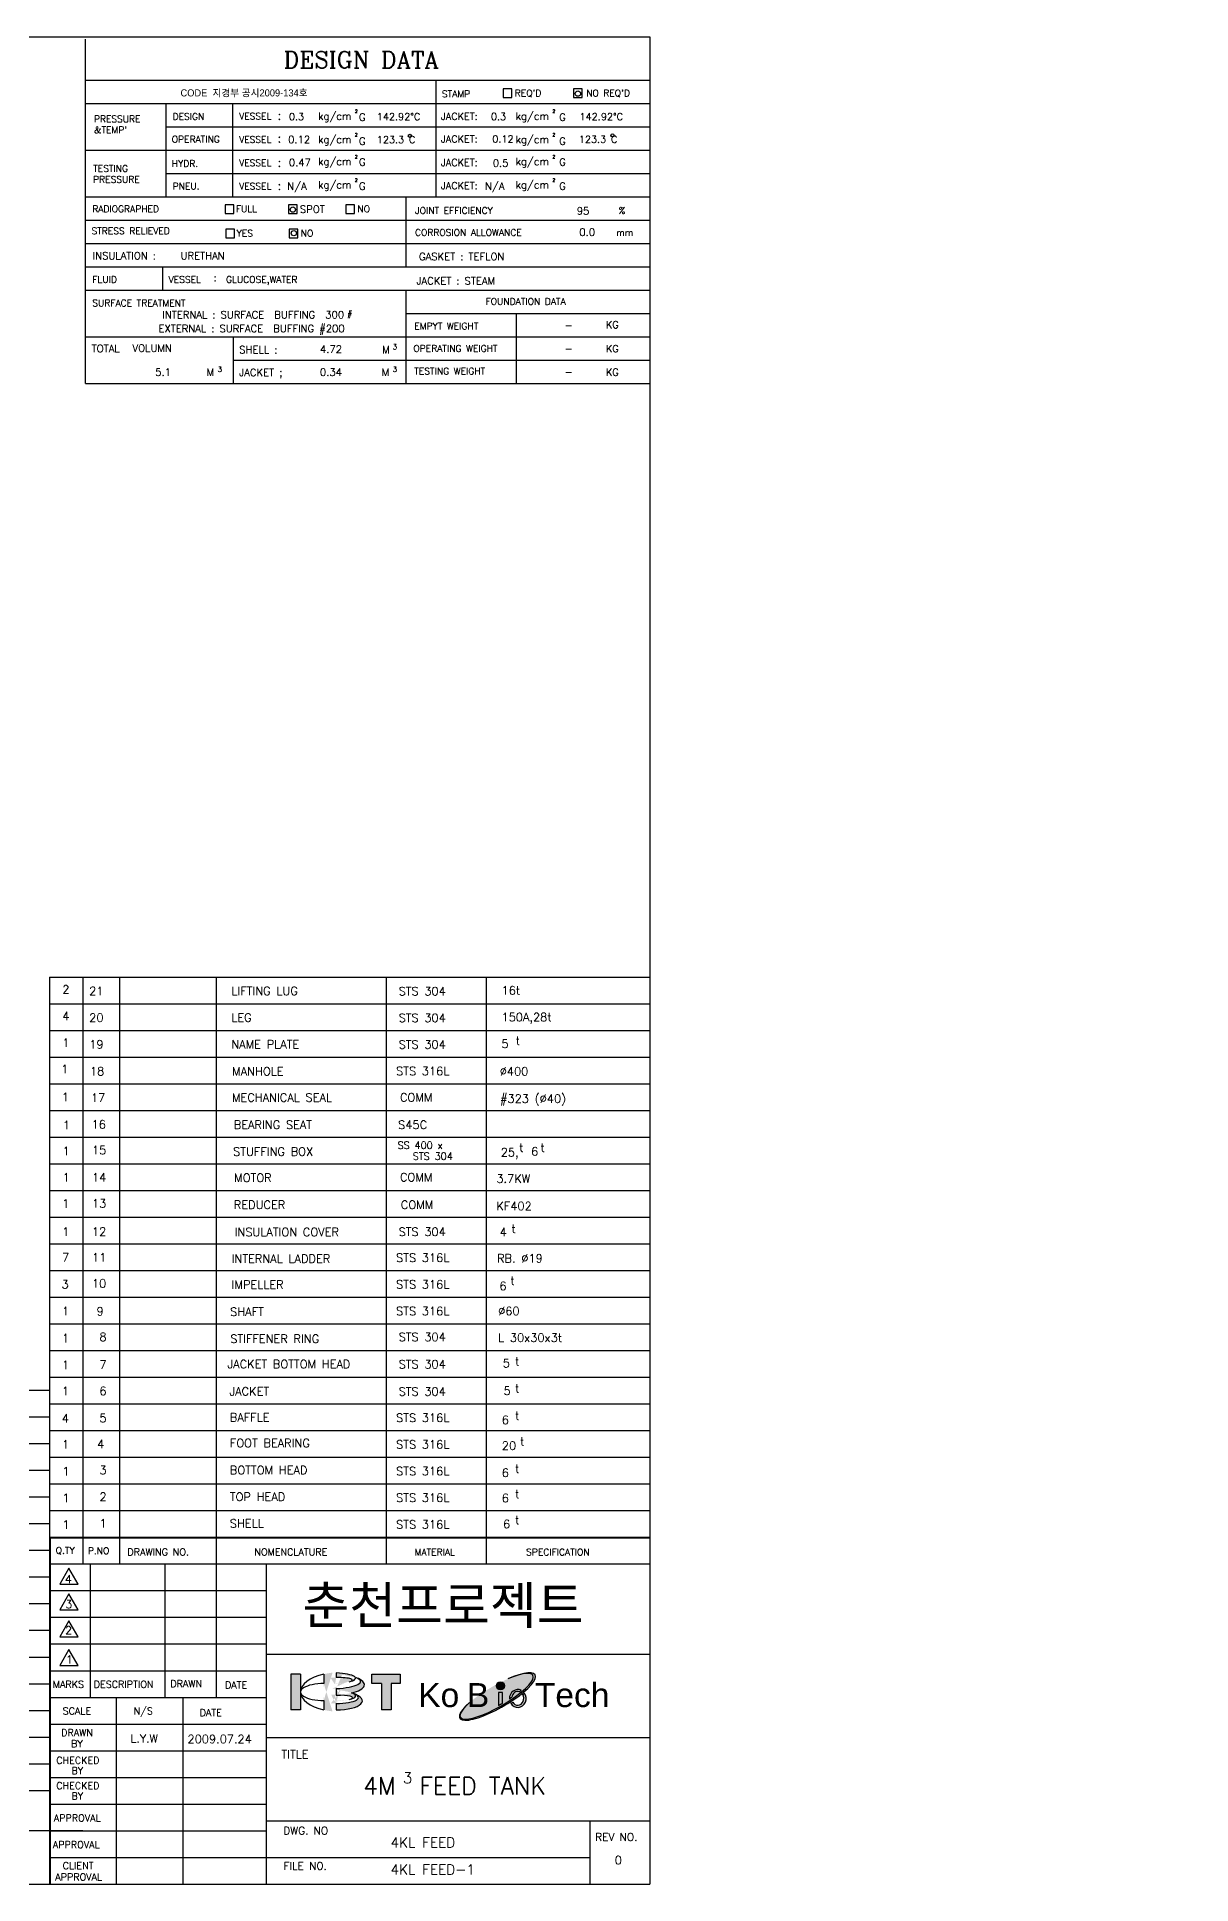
# Model space of a CAD drawing. Extents: x -31592 to 52943, y -66971 to 88202.
# Drawn here: x 6511 to 10221, y 0 to 5940 of the extents above; entities that cross this region are included whole.
import ezdxf

# ---------------------------------------------------------------- set-up
doc = ezdxf.new("R2010")
doc.units = 0
doc.header["$LTSCALE"] = 100
doc.header["$MEASUREMENT"] = 0
doc.linetypes.add('CADRA_SOLID', pattern=[0])
doc.linetypes.add('CENTER', pattern=[2, 1.25, -0.25, 0.25, -0.25])
doc.layers.get('0').update_dxf_attribs({"linetype": 'CONTINUOUS'})
for name, color, linetype in [('1', 1, 'CENTER'), ('29', 4, 'CADRA_SOLID'), ('4', 4, 'CONTINUOUS')]:
    doc.layers.add(name, color=color, linetype=linetype)
doc.styles.add('H', font='')
doc.styles.add('ROMANC', font='romanc', dxfattribs={"height": 2.5})
doc.styles.add('ROMANS', font='romans.shx')
doc.styles.get("Standard").update_dxf_attribs({"font": ''})
doc.styles.get('H').set_extended_font_data('Dotum')
doc.styles.get('Standard').set_extended_font_data('DotumChe')

msp = doc.modelspace()

# ---------------------------------------------------------------- hatches: boundary and pattern name
at = {"layer": '4', "lineweight": -2}
h = msp.add_hatch(color=102, dxfattribs=at)
h.paths.add_polyline_path([(7358.3, 675.32), (7327.31, 675.32), (7327.31, 559.82), (7358.3, 559.82)])
edge = h.paths.add_edge_path()
edge.add_ellipse((7432.66, 617.57), major_axis=(-74.37, 0), ratio=0.3640576, start_angle=269.327514, end_angle=450.672486, ccw=False)
edge.add_line((7433.54, 644.64), (7433.54, 675.32))
edge.add_ellipse((7491.89, 617.57), major_axis=(133.59, 0), ratio=0.4805882, start_angle=115.89766, end_angle=244.10234)
edge = h.paths.add_edge_path(flags=17)
edge.add_ellipse((7432.66, 617.57), major_axis=(-74.37, 0), ratio=0.3640576, start_angle=269.327514, end_angle=450.672486, ccw=False)
edge.add_ellipse((7491.89, 617.57), major_axis=(133.59, 0), ratio=0.4805882, start_angle=115.89766, end_angle=244.10234)
edge.add_line((7433.54, 559.82), (7433.54, 590.5))
edge = h.paths.add_edge_path()
edge.add_ellipse((7456.74, 593.46), major_axis=(-100.66, 4.83), ratio=0.3287506, start_angle=100.379059, end_angle=225.729799)
edge.add_ellipse((7451.51, 604.4), major_axis=(-93.34, 4.94), ratio=0.2468848, start_angle=104.256489, end_angle=215.565247, ccw=False)
edge.add_line((7473.31, 580.85), (7473.31, 560.04))
edge = h.paths.add_edge_path()
edge.add_ellipse((7451.73, 597.72), major_axis=(73.75, 1.44), ratio=0.1466761, start_angle=-31.828053, end_angle=60.797867, ccw=False)
edge.add_ellipse((7445.88, 608.2), major_axis=(-90.11, 4.06), ratio=0.2050053, start_angle=140.119547, end_angle=211.803473)
edge.add_ellipse((7461.37, 641.25), major_axis=(-102.3, 0), ratio=0.3275862, start_angle=126.976455, end_angle=221.566125)
edge.add_line((7537.91, 663.49), (7537.91, 663.39))
edge.add_ellipse((7456.34, 651.49), major_axis=(-95.05, 0), ratio=0.2439861, start_angle=100.28653, end_angle=210.876108, ccw=False)
edge.add_line((7473.31, 628.67), (7473.31, 607.97))
edge.add_ellipse((7463.74, 642), major_axis=(-101.86, 7.12), ratio=0.3282058, start_angle=96.70441, end_angle=104.816701)
edge = h.paths.add_edge_path()
edge.add_ellipse((7452.05, 652.68), major_axis=(73.17, 3.68), ratio=0.1478163, start_angle=-31.839884, end_angle=72.68739, ccw=False)
edge.add_ellipse((7446.92, 660.96), major_axis=(88.32, 1.26), ratio=0.2071812, start_angle=-40.246437, end_angle=72.445938)
edge.add_line((7473.31, 678.79), (7473.31, 664.1))
h.paths.add_polyline_path([(7619.13, 644.48), (7619.13, 559.81), (7649.72, 559.81), (7649.72, 644.48), (7679.33, 644.48), (7679.33, 675.32), (7587.67, 675.32), (7587.67, 644.48)])
h = msp.add_hatch(color=5, dxfattribs=at)
edge = h.paths.add_edge_path()
edge.add_ellipse((7991.62, 602.88), major_axis=(121.09, 69.47), ratio=0.2575193, start_angle=128.732593, end_angle=426.027584)
edge.add_ellipse((7988.88, 603.8), major_axis=(116.84, 67.64), ratio=0.250496, start_angle=129.197311, end_angle=424.200897, ccw=False)
msp.add_hatch(color=1, dxfattribs=at).paths.add_polyline_path([(8014.26, 637.42, 1), (7988.16, 637.42, 1)])
h = msp.add_hatch(color=102, dxfattribs=at)
edge = h.paths.add_edge_path()
edge.add_ellipse((8056.89, 597.12), major_axis=(0, -22.13), ratio=0.8740156, start_angle=302.302017, end_angle=483.387825, ccw=False)
edge.add_ellipse((7991.62, 597.24), major_axis=(121.09, 69.47), ratio=0.2575193, start_angle=282.076634, end_angle=285.149226, ccw=False)
edge.add_ellipse((8056.97, 596.93), major_axis=(0, 28.76), ratio=0.9327186, start_angle=122.946465, end_angle=306.331804)
edge.add_ellipse((7991.62, 597.24), major_axis=(121.09, 69.47), ratio=0.2575193, start_angle=303.288762, end_angle=306.863848, ccw=False)
edge = h.paths.add_edge_path()
edge.add_ellipse((8056.89, 597.12), major_axis=(0, -22.13), ratio=0.8740156, start_angle=524.638662, end_angle=620.525327, ccw=False)
edge.add_ellipse((7988.88, 609.96), major_axis=(116.84, 67.64), ratio=0.250496, start_angle=300.02268, end_angle=303.747672)
edge.add_ellipse((8056.97, 596.93), major_axis=(0, 28.76), ratio=0.9327186, start_angle=336.000248, end_angle=452.505381)
edge.add_ellipse((7988.88, 609.96), major_axis=(116.84, 67.64), ratio=0.250496, start_angle=282.215436, end_angle=286.230729)
edge = h.paths.add_edge_path()
edge.add_ellipse((7986.95, 608.98), major_axis=(116.84, 67.64), ratio=0.250496, start_angle=265.644579, end_angle=271.752343)
edge.add_line((8007.46, 581.79), (8007.46, 615.97))
edge.add_line((8007.46, 615.97), (7994.98, 615.97))
edge.add_line((7994.98, 615.97), (7994.98, 574.66))

# ---------------------------------------------------------------- linework, layer by layer
at = {"color": 7, "lineweight": -2}
msp.add_line((6667.63, 4825.26), (6667.63, 5933.13), dxfattribs=at)
at = {"layer": '4', "lineweight": -2}
for p, q in [((0, 5940.03), (8481.17, 5940.03)), ((0, 5940.03), (8481.17, 5940.03)), ((8481.17, 5940.03), (8481.17, 0)), ((8481.17, 5940.03), (8481.17, 0)), ((8009.63, 5772.91), (8009.63, 5745.03)), ((8037.51, 5772.91), (8009.63, 5772.91)), ((8037.51, 5745.03), (8037.51, 5772.91)), ((8235.93, 5772.91), (8235.93, 5745.03)), ((8263.81, 5772.91), (8235.93, 5772.91)), ((8263.81, 5745.03), (8263.81, 5772.91)), ((8009.63, 5745.03), (8037.51, 5745.03)), ((8235.93, 5745.03), (8263.81, 5745.03)), ((7116.24, 5400.11), (7116.24, 5372.23)), ((7144.12, 5400.11), (7116.24, 5400.11)), ((7116.24, 5372.23), (7144.12, 5372.23)), ((7144.12, 5372.23), (7144.12, 5400.11)), ((7319.32, 5400.11), (7319.32, 5372.23)), ((7347.19, 5400.11), (7319.32, 5400.11)), ((7319.32, 5372.23), (7347.19, 5372.23)), ((7347.19, 5372.23), (7347.19, 5400.11)), ((7503.93, 5400.11), (7503.93, 5372.23)), ((7531.81, 5400.11), (7503.93, 5400.11)), ((7503.93, 5372.23), (7531.81, 5372.23)), ((7531.81, 5372.23), (7531.81, 5400.11)), ((7118.22, 5322.3), (7118.22, 5294.43)), ((7146.1, 5322.3), (7118.22, 5322.3)), ((7118.22, 5294.43), (7146.1, 5294.43)), ((7146.1, 5294.43), (7146.1, 5322.3)), ((7321.95, 5322.3), (7321.95, 5294.43)), ((7349.83, 5322.3), (7321.95, 5322.3)), ((7321.95, 5294.43), (7349.83, 5294.43)), ((7349.83, 5294.43), (7349.83, 5322.3)), ((7142.06, 4975.37), (7142.06, 4825.26)), ((6551.19, 2916.41), (6551.19, 1115.1)), ((6551.19, 2916.41), (8481.17, 2916.41)), ((6551.19, 2830.63), (8481.17, 2830.63)), ((6551.19, 2744.85), (8481.17, 2744.85)), ((6551.19, 2659.08), (8481.17, 2659.08)), ((6551.19, 2573.3), (8481.17, 2573.3)), ((6551.19, 2487.52), (8481.17, 2487.52)), ((6551.19, 2401.75), (8481.17, 2401.75)), ((6551.19, 2315.97), (8481.17, 2315.97)), ((6551.19, 2230.19), (8481.17, 2230.19)), ((6551.19, 2144.42), (8481.17, 2144.42)), ((6551.19, 2058.64), (8481.17, 2058.64)), ((6551.19, 1972.86), (8481.17, 1972.86)), ((6551.19, 1887.09), (8481.17, 1887.09)), ((6551.19, 1801.31), (8481.17, 1801.31)), ((6551.19, 1715.53), (8481.17, 1715.53)), ((6551.19, 1629.76), (8481.17, 1629.76)), ((6551.19, 1543.98), (8481.17, 1543.98)), ((6551.19, 1458.2), (8481.17, 1458.2)), ((6551.19, 1372.43), (8481.17, 1372.43)), ((6551.19, 1286.65), (8481.17, 1286.65)), ((6551.19, 1200.87), (8481.17, 1200.87)), ((6551.19, 1029.32), (8481.17, 1029.32)), ((6614.03, 1015.37), (6584.34, 963.95)), ((6643.72, 963.95), (6614.03, 1015.37)), ((6683.48, 600.44), (6683.48, 1029.32)), ((6923.44, 600.44), (6923.44, 1029.32)), ((7248.13, 1029.32), (7248.13, 0)), ((8481.17, 1029.32), (8481.17, 0)), ((6584.34, 963.95), (6643.72, 963.95)), ((6551.19, 943.54), (7248.13, 943.54)), ((6614.03, 933.49), (6584.34, 882.07)), ((6643.72, 882.07), (6614.03, 933.49)), ((6551.19, 857.77), (7248.13, 857.77)), ((6584.34, 882.07), (6643.72, 882.07)), ((6614.03, 846.56), (6584.34, 795.14)), ((6643.72, 795.14), (6614.03, 846.56)), ((6584.34, 795.14), (6643.72, 795.14)), ((6551.19, 771.99), (7248.13, 771.99)), ((6614.03, 754.59), (6584.34, 703.17)), ((6643.72, 703.17), (6614.03, 754.59)), ((7248.13, 739.82), (8481.17, 739.82)), ((6551.19, 686.21), (7248.13, 686.21)), ((6584.34, 703.17), (6643.72, 703.17)), ((6551.19, 600.44), (7248.13, 600.44)), ((6765.63, 600.44), (6765.63, 0)), ((6980.08, 600.44), (6980.08, 0)), ((6551.19, 514.66), (7248.13, 514.66)), ((6551.19, 428.88), (7248.13, 428.88)), ((7248.13, 471.77), (8481.17, 471.77)), ((6551.19, 343.11), (7248.13, 343.11)), ((6551.19, 257.33), (7248.13, 257.33)), ((7248.13, 203.72), (8481.17, 203.72)), ((8288.17, 203.72), (8288.17, 0)), ((6551.19, 171.55), (7248.13, 171.55)), ((6551.19, 85.78), (7194.52, 85.78)), ((7194.52, 85.78), (8288.17, 85.78)), ((0, 0), (8481.17, 0)), ((0, 0), (8481.17, 0)), ((6551.19, 0), (8481.17, 0))]:
    msp.add_line(p, q, dxfattribs=at)
at = {"layer": '4', "color": 4, "lineweight": -2}
for p, q in [((6667.63, 5800.97), (8481.17, 5800.97)), ((7794.95, 5425.7), (7794.95, 5800.97)), ((6667.63, 5725.92), (8481.17, 5725.92)), ((6926.47, 5425.7), (6926.47, 5725.92)), ((7140.91, 5425.7), (7140.91, 5725.92)), ((6926.47, 5650.86), (8481.17, 5650.86)), ((6667.63, 5575.81), (8481.17, 5575.81)), ((6926.47, 5500.75), (8481.17, 5500.75)), ((6667.63, 5425.7), (8481.17, 5425.7)), ((7698.46, 5200.54), (7698.46, 5425.7)), ((6667.63, 5350.64), (8481.17, 5350.64)), ((6667.63, 5275.59), (8481.17, 5275.59)), ((6667.63, 5200.54), (8481.17, 5200.54)), ((6915.74, 5125.48), (6915.74, 5200.54)), ((6667.63, 5125.48), (8481.17, 5125.48)), ((7698.46, 4825.26), (7698.46, 5125.48)), ((7698.46, 5050.43), (8481.17, 5050.43)), ((8052.28, 4825.26), (8052.28, 5050.43)), ((6667.63, 4975.37), (8481.17, 4975.37)), ((7142.06, 4900.32), (8481.17, 4900.32)), ((6658.41, 2916.41), (6658.41, 1029.32)), ((6776.36, 2916.41), (6776.36, 1029.32)), ((7087.3, 2916.41), (7087.3, 600.44)), ((7634.12, 2916.41), (7634.12, 1029.32)), ((7955.78, 2916.41), (7955.78, 1029.32)), ((6551.19, 1586.87), (4239.23, 1586.87)), ((6551.19, 1501.09), (4239.23, 1501.09)), ((6551.19, 1415.31), (4239.23, 1415.31)), ((6551.19, 1329.54), (4239.23, 1329.54)), ((6551.19, 1243.76), (4239.23, 1243.76)), ((6551.19, 1157.98), (4239.23, 1157.98)), ((6551.19, 1072.21), (4239.23, 1072.21)), ((6551.19, 986.43), (4239.23, 986.43)), ((6551.19, 900.65), (4239.23, 900.65)), ((6551.19, 814.88), (4239.23, 814.88)), ((6551.19, 729.1), (4239.23, 729.1)), ((6551.19, 643.32), (4239.23, 643.32)), ((6551.19, 557.55), (4239.23, 557.55)), ((6551.19, 471.77), (4239.23, 471.77)), ((6551.19, 385.99), (4239.23, 385.99)), ((6551.19, 300.22), (4239.23, 300.22)), ((6658.41, 171.55), (4239.23, 171.55))]:
    msp.add_line(p, q, dxfattribs=at)
at = {"layer": '4', "color": 7, "lineweight": -2}
for p, q in [((6667.63, 4825.26), (8481.17, 4825.26)), ((6551.19, 1115.1), (8481.17, 1115.1)), ((6551.19, 1115.1), (6551.19, 0)), ((6551.19, 1112.95), (8481.17, 1112.95)), ((6553.34, 1115.1), (6553.34, 0))]:
    msp.add_line(p, q, dxfattribs=at)
at = {"layer": '4', "color": 102, "lineweight": -2}
for p, q in [((7358.3, 675.32), (7327.31, 675.32)), ((7327.31, 675.32), (7327.31, 559.82)), ((7358.3, 675.32), (7358.3, 559.82)), ((7433.54, 675.32), (7433.54, 644.64)), ((7473.31, 678.79), (7473.31, 664.1)), ((7537.91, 663.49), (7537.91, 663.39)), ((7587.67, 675.32), (7679.33, 675.32)), ((7587.67, 644.48), (7587.67, 675.32)), ((7679.33, 675.32), (7679.33, 644.48)), ((7473.31, 628.67), (7473.31, 607.97)), ((7619.13, 644.48), (7587.67, 644.48)), ((7619.13, 644.48), (7619.13, 559.81)), ((7679.33, 644.48), (7649.72, 644.48)), ((7649.72, 644.48), (7649.72, 559.81)), ((7358.3, 559.82), (7327.31, 559.82)), ((7433.54, 590.5), (7433.54, 559.82)), ((7473.31, 581.19), (7473.31, 560.04)), ((7649.72, 559.81), (7619.13, 559.81))]:
    msp.add_line(p, q, dxfattribs=at)
msp.add_lwpolyline([(8007.46, 581.79), (8007.46, 615.97), (7994.98, 615.97), (7994.98, 574.66)], dxfattribs=at)
at = {"layer": '4', "lineweight": -2}
for centre, radius in [((8250.13, 5757.7), 8.57), ((7709.96, 5622), 5.16), ((8361.5, 5623.26), 5.16), ((7333.77, 5384.9), 8.57), ((7337.07, 5309.07), 8.57)]:
    msp.add_circle(centre, radius, dxfattribs=at)
at = {"layer": '4', "color": 1, "lineweight": -2}
msp.add_circle((8001.21, 637.42), 13.05, dxfattribs=at)
at = {"layer": '4', "color": 102, "lineweight": -2}
for centre, major_axis, ratio, start_param, end_param in [((7491.89, 617.57), (133.59, 0), 0.4805882, 2.0227958, 4.2603895), ((7446.92, 660.96), (88.32, 1.26), 0.2071812, -0.7024328, 1.2644201), ((7452.05, 652.68), (73.17, 3.68), 0.1478163, -0.5557108, 1.2686343), ((7456.34, 651.49), (-95.05, 0), 0.2439861, 1.7503302, 3.6804824), ((7461.37, 641.25), (-102.3, 0), 0.3275862, 2.2161572, 3.8670584), ((7432.66, 617.57), (-74.37, 0), 0.3640576, 4.7006519, 7.8657187), ((7451.51, 604.4), (-93.34, 4.94), 0.2468848, 1.819619, 3.7623233), ((7456.74, 593.46), (-100.66, 4.83), 0.3287506, 1.7519451, 3.9397282), ((7463.74, 642), (-101.86, 7.12), 0.3282058, 1.6878103, 1.8293965), ((7451.73, 597.72), (73.75, 1.44), 0.1466761, -0.5555043, 1.061123), ((7445.88, 608.2), (-90.11, 4.06), 0.2050053, 2.4455474, 3.696668), ((8056.97, 596.93), (0, 28.76), 0.9327186, 2.1458206, 5.3464986), ((8056.89, 597.12), (0, -22.13), 0.8740156, 5.2761655, 8.4367091)]:
    msp.add_ellipse(centre, major_axis=major_axis, ratio=ratio, start_param=start_param, end_param=end_param, dxfattribs=at)
at = {"layer": '4', "color": 5, "lineweight": -2}
for centre, major_axis, ratio, start_param, end_param in [((7991.62, 602.88), (121.09, 69.47), 0.2575193, 2.2468076, 7.435584), ((7988.88, 603.8), (116.84, 67.64), 0.250496, 2.2549185, 7.4037023)]:
    msp.add_ellipse(centre, major_axis=major_axis, ratio=ratio, start_param=start_param, end_param=end_param, dxfattribs=at)
at = {"layer": '4', "lineweight": -2}
for centre, major_axis, ratio, start_param, end_param in [((8056.97, 596.93), (0, 28.76), 0.9327186, 5.8643106, 7.8977088), ((7988.88, 609.96), (116.84, 67.64), 0.250496, 4.9255886, 4.9956686), ((8056.89, 597.12), (0, -22.13), 0.8740156, 9.156672, 10.8302101), ((7988.88, 609.96), (116.84, 67.64), 0.250496, 5.2363836, 5.301397), ((7991.62, 597.24), (121.09, 69.47), 0.2575193, 5.2933875, 5.3557845), ((7986.95, 608.98), (116.84, 67.64), 0.250496, 4.6363725, 4.7429731), ((7991.62, 597.24), (121.09, 69.47), 0.2575193, 4.923166, 4.9767929)]:
    msp.add_ellipse(centre, major_axis=major_axis, ratio=ratio, start_param=start_param, end_param=end_param, dxfattribs=at)

# ---------------------------------------------------------------- texts
at = {"insert": (9990.9, 4843.49), "char_height": 30, "attachment_point": 9, "style": 'ROMANS'}
msp.add_mtext('\\A1;', dxfattribs=at)
at = {"layer": '1', "color": 3, "linetype": 'Continuous', "lineweight": -2}
msp.add_text('춘천프로젝트', height=120, dxfattribs=at).set_placement((7364.75, 836.46))
at = {"layer": '29', "insert": (10221.25, 810.95), "char_height": 30, "attachment_point": 9, "style": 'ROMANS'}
msp.add_mtext('\\A1;', dxfattribs=at)
at = {"layer": '4', "color": 7, "lineweight": -2}
for s, height, style, p in [('DESIGN DATA', 53.6104, 'ROMANC', (7304.47, 5840.12)), ('4M  FEED TANK', 55.7548, 'ROMANS', (7559.77, 287.83))]:
    msp.add_text(s, height=height, dxfattribs=dict(at, style=style)).set_placement(p)
at = {"layer": '4', "lineweight": -2}
for s, height, style, p in [('CODE  지경부 공시2009-134호', 22.7844, 'H', (6972.73, 5748.71)), ('STAMP', 21.444, 'ROMANS', (7812.83, 5746.27)), ("REQ'D", 21.444, 'ROMANS', (8047.45, 5748.88)), ("NO REQ'D", 21.444, 'ROMANS', (8276.87, 5748.88)), ('2', 10.72, 'ROMANS', (7533.16, 5695.48)), ('2', 10.72, 'ROMANS', (8168.36, 5695.48)), ("&TEMP'", 21.444, 'ROMANS', (6694.45, 5630.23)), ('PRESSURE', 21.444, 'ROMANS', (6694.45, 5665.46)), ('DESIGN', 21.444, 'ROMANS', (6947.32, 5673.28)), ('VESSEL', 21.444, 'ROMANS', (7161.09, 5674.25)), (':', 26.81, 'ROMANS', (7284.67, 5673.77)), ('0.3', 22.784, 'ROMANS', (7321.12, 5672.16)), ('kg/cm', 23.589, 'ROMANS', (7414.94, 5673.78)), ('G', 23.59, 'ROMANS', (7546.45, 5670.32)), ('142.92%%DC', 22.784, 'ROMANS', (7603.84, 5672.16)), ('JACKET:', 22.784, 'ROMANS', (7809.96, 5673.5)), ('0.3', 22.784, 'ROMANS', (7970.6, 5672.77)), ('kg/cm', 23.589, 'ROMANS', (8050.14, 5673.78)), ('G', 23.59, 'ROMANS', (8190.21, 5670.32)), ('142.92%%DC', 22.784, 'ROMANS', (8255.51, 5672.16)), ('OPERATING', 21.444, 'ROMANS', (6944.72, 5600.29)), ('VESSEL', 21.444, 'ROMANS', (7161.09, 5599.19)), (':', 26.81, 'ROMANS', (7284.67, 5600.75)), ('0.12', 23.589, 'ROMANS', (7318.59, 5598.15)), ('kg/cm', 23.589, 'ROMANS', (7414.94, 5598.61)), ('2', 10.72, 'ROMANS', (7533.16, 5620.32)), ('G', 23.59, 'ROMANS', (7546.45, 5592.99)), ('123.3 C', 22.784, 'ROMANS', (7603.84, 5598.56)), ('JACKET:', 22.784, 'ROMANS', (7809.96, 5600.75)), ('0.12', 22.784, 'ROMANS', (7974.93, 5600.24)), ('kg/cm', 23.589, 'ROMANS', (8050.14, 5598.61)), ('2', 10.72, 'ROMANS', (8168.36, 5620.32)), ('G', 23.59, 'ROMANS', (8190.21, 5592.99)), ('123.3 C', 22.784, 'ROMANS', (8253.26, 5599.44)), ('TESTING', 21.444, 'ROMANS', (6691.84, 5506.44)), ('HYDR.', 21.444, 'ROMANS', (6944.72, 5522.08)), ('VESSEL', 21.444, 'ROMANS', (7161.09, 5524.14)), (':', 26.81, 'ROMANS', (7284.67, 5522.61)), ('0.47', 23.589, 'ROMANS', (7321.08, 5524.51)), ('kg/cm', 23.589, 'ROMANS', (7414.94, 5527.87)), ('2', 10.72, 'ROMANS', (7533.16, 5549.57)), ('G', 23.59, 'ROMANS', (7546.45, 5525.96)), ('JACKET:', 22.784, 'ROMANS', (7809.96, 5524.9)), ('0.5', 23.589, 'ROMANS', (7976.49, 5522.72)), ('kg/cm', 23.589, 'ROMANS', (8050.14, 5527.87)), ('2', 10.72, 'ROMANS', (8168.36, 5549.57)), ('G', 23.59, 'ROMANS', (8190.21, 5525.96)), ('PRESSURE', 21.444, 'ROMANS', (6691.84, 5471.21)), ('PNEU.', 21.444, 'ROMANS', (6947.32, 5449.08)), ('VESSEL', 21.444, 'ROMANS', (7161.09, 5449.08)), (':', 26.81, 'ROMANS', (7284.67, 5448.31)), ('N/A', 23.589, 'ROMANS', (7316.02, 5448.63)), ('kg/cm', 23.589, 'ROMANS', (7414.94, 5452.7)), ('2', 10.72, 'ROMANS', (7533.16, 5474.4)), ('G', 23.59, 'ROMANS', (7546.45, 5448.63)), ('JACKET:', 22.784, 'ROMANS', (7809.96, 5450.59)), ('N/A', 23.589, 'ROMANS', (7951.62, 5448.63)), ('kg/cm', 23.589, 'ROMANS', (8050.14, 5452.7)), ('2', 10.72, 'ROMANS', (8168.36, 5474.4)), ('G', 23.59, 'ROMANS', (8190.21, 5448.63)), ('RADIOGRAPHED', 21.4442, 'ROMANS', (6689.24, 5376.09)), ('FULL', 21.444, 'ROMANS', (7150.67, 5376.09)), ('SPOT', 23.589, 'ROMANS', (7356.48, 5374.1)), ('NO', 21.444, 'ROMANS', (7541.71, 5376.09)), ('JOINT EFFICIENCY', 21.4442, 'ROMANS', (7726.8, 5370.87)), ('95', 23.589, 'ROMANS', (8246.46, 5368.83)), ('%', 21.44, 'ROMANS', (8381.14, 5370.87)), ('STRESS RELIEVED', 21.4442, 'ROMANS', (6686.63, 5305.7)), ('YES', 21.444, 'ROMANS', (7153.27, 5297.88)), ('NO', 21.444, 'ROMANS', (7359.22, 5297.88)), ('CORROSION ALLOWANCE', 21.4442, 'ROMANS', (7726.8, 5300.49)), ('0.0', 23.589, 'ROMANS', (8254.74, 5300.49)), ('mm', 21.444, 'ROMANS', (8373.32, 5300.49)), ('INSULATION :', 23.5886, 'ROMANS', (6690.38, 5224.73)), ('URETHAN', 23.589, 'ROMANS', (6973.08, 5224.73)), ('GASKET : TEFLON', 23.5886, 'ROMANS', (7739.54, 5221.76)), ('FLUID', 21.444, 'ROMANS', (6689.24, 5149.28)), ('VESSEL', 21.444, 'ROMANS', (6934.29, 5149.28)), (':', 23.59, 'ROMANS', (7078.93, 5154.34)), ('GLUCOSE,WATER', 21.4442, 'ROMANS', (7119.03, 5149.28)), ('JACKET : STEAM', 23.5886, 'ROMANS', (7731.18, 5143.7)), ('SURFACE TREATMENT', 21.4442, 'ROMANS', (6689.24, 5073.68)), ('INTERNAL : SURFACE  BUFFING  300', 23.5886, 'ROMANS', (6914.37, 5034.96)), ('#', 16.51, 'ROMANS', (7509.13, 5041.25)), ('FOUNDATION DATA', 21.4442, 'ROMANS', (7953.6, 5078.9)), ('EXTERNAL : SURFACE  BUFFING #200', 23.5886, 'ROMANS', (6901.83, 4990.35)), ('EMPYT WEIGHT', 21.4442, 'ROMANS', (7724.19, 4999.62)), ('-', 23.7, 'ROMANS', (8207.2, 5000.55)), ('KG', 22.784, 'ROMANS', (8340.53, 5002.96)), ('TOTAL', 23.696, 'ROMANS', (6687.01, 4925.9)), ('VOLUMN', 23.696, 'ROMANS', (6818.1, 4927.75)), ('SHELL :', 23.696, 'ROMANS', (7161.26, 4922.51)), ('4.72', 23.696, 'ROMANS', (7420.83, 4924.06)), ('M', 23.7, 'ROMANS', (7620.79, 4922.5)), ('3', 16.73, 'ROMANS', (7654.95, 4935.37)), ('OPERATING WEIGHT', 21.4442, 'ROMANS', (7721.59, 4927.69)), ('-', 23.7, 'ROMANS', (8207.2, 4925.5)), ('KG', 22.784, 'ROMANS', (8340.53, 4925.84)), ('5.1', 23.696, 'ROMANS', (6891.19, 4850.34)), ('M', 23.7, 'ROMANS', (7056.51, 4850.34)), ('3', 16.73, 'ROMANS', (7092, 4862.86)), ('JACKET ;', 23.696, 'ROMANS', (7161.12, 4849.46)), ('0.34', 23.696, 'ROMANS', (7420.83, 4850.34)), ('M', 23.7, 'ROMANS', (7619.45, 4850.34)), ('3', 16.73, 'ROMANS', (7654.95, 4862.86)), ('TESTING WEIGHT', 21.4442, 'ROMANS', (7724.19, 4854.7)), ('KG', 22.784, 'ROMANS', (8340.53, 4850.55)), ('-', 23.7, 'ROMANS', (8207.2, 4850.44)), ('2', 26.81, 'ROMANS', (6592.64, 2863.51)), ('21', 26.805, 'ROMANS', (6679.15, 2858.42)), ('LIFTING LUG', 26.8052, 'ROMANS', (7136.07, 2858.68)), ('STS 304', 26.805, 'ROMANS', (7673.87, 2857.94)), ('16t', 26.805, 'ROMANS', (8004.65, 2860.19)), ('4', 26.81, 'ROMANS', (6592.64, 2777.74)), ('20', 26.805, 'ROMANS', (6679.15, 2772.64)), ('LEG', 26.805, 'ROMANS', (7136.07, 2772.9)), ('STS 304', 26.805, 'ROMANS', (7673.87, 2772.16)), ('150A,28t', 26.805, 'ROMANS', (8004.65, 2774.42)), ('1', 26.81, 'ROMANS', (6592.64, 2691.96)), ('19', 26.805, 'ROMANS', (6679.15, 2686.87)), ('NAME PLATE', 26.805, 'ROMANS', (7136.07, 2687.12)), ('STS 304', 26.805, 'ROMANS', (7673.87, 2686.39)), ('5', 26.81, 'ROMANS', (8004.65, 2688.64)), ('t', 26.81, 'ROMANS', (8049.98, 2698.84)), ('1', 26.81, 'ROMANS', (6588.77, 2607.76)), ('18', 26.805, 'ROMANS', (6681.5, 2600.68)), ('MANHOLE', 26.805, 'ROMANS', (7138.81, 2600.19)), ('STS 316L', 26.805, 'ROMANS', (7665.85, 2601.14)), ('%%C400', 26.805, 'ROMANS', (7998.96, 2600.29)), ('1', 26.81, 'ROMANS', (6590.92, 2517.69)), ('17', 26.805, 'ROMANS', (6684.94, 2515.16)), ('MECHANICAL SEAL', 26.8052, 'ROMANS', (7137.97, 2515.96)), ('COMM', 26.805, 'ROMANS', (7678.15, 2516.4)), ('#323 (%%C40)', 26.8052, 'ROMANS', (7999.77, 2512.37)), ('1', 26.81, 'ROMANS', (6594.47, 2427.15)), ('16', 26.805, 'ROMANS', (6686.67, 2429.38)), ('BEARING SEAT', 26.8052, 'ROMANS', (7143.86, 2428.37)), ('S45C', 26.805, 'ROMANS', (7672.39, 2428.25)), ('SS 400 x', 22.784, 'ROMANS', (7670.29, 2364.65)), ('t', 26.81, 'ROMANS', (8061.45, 2355.07)), ('t', 26.81, 'ROMANS', (8129.9, 2355.07)), ('1', 26.81, 'ROMANS', (6593.69, 2344.09)), ('15', 26.805, 'ROMANS', (6688.28, 2346.8)), ('STUFFING BOX', 26.8052, 'ROMANS', (7141.88, 2342.15)), ('STS 304', 22.784, 'ROMANS', (7719.37, 2329.31)), ('25,', 26.805, 'ROMANS', (8002.25, 2339.71)), ('6', 26.81, 'ROMANS', (8100.05, 2342.76)), ('1', 26.81, 'ROMANS', (6593.69, 2259.31)), ('14', 26.805, 'ROMANS', (6688.28, 2259.16)), ('MOTOR', 26.805, 'ROMANS', (7145.24, 2257.9)), ('COMM', 26.805, 'ROMANS', (7678.15, 2259.77)), ('3.7KW', 26.805, 'ROMANS', (7988.12, 2255.17)), ('1', 26.81, 'ROMANS', (6591.98, 2174.92)), ('13', 26.805, 'ROMANS', (6688.28, 2175.24)), ('COMM', 26.805, 'ROMANS', (7681, 2171.05)), ('REDUCER', 26.805, 'ROMANS', (7144.27, 2170.95)), ('KF402', 26.805, 'ROMANS', (7988.12, 2166.96)), ('1', 26.81, 'ROMANS', (6591.98, 2084.38)), ('12', 26.805, 'ROMANS', (6688.28, 2084.7)), ('INSULATION COVER', 26.8052, 'ROMANS', (7146.56, 2083.43)), ('STS 304', 26.805, 'ROMANS', (7673.87, 2084.25)), ('4', 26.81, 'ROMANS', (7998.57, 2083.55)), ('t', 26.81, 'ROMANS', (8036.76, 2093.78)), ('7', 26.81, 'ROMANS', (6591.82, 2001.6)), ('11', 26.805, 'ROMANS', (6688.28, 2001.6)), ('INTERNAL LADDER', 26.8052, 'ROMANS', (7137.12, 1997.72)), ('STS 316L', 26.805, 'ROMANS', (7665.85, 2000.7)), ('RB. %%c19', 26.805, 'ROMANS', (7990.16, 1998.84)), ('3', 26.81, 'ROMANS', (6590.41, 1915.19)), ('10', 26.805, 'ROMANS', (6688.28, 1918.1)), ('IMPELLER', 26.805, 'ROMANS', (7136.75, 1914.42)), ('STS 316L', 26.805, 'ROMANS', (7665.85, 1914.93)), ('6', 26.81, 'ROMANS', (7997.73, 1909.89)), ('t', 26.81, 'ROMANS', (8032.99, 1926.99)), ('1', 26.81, 'ROMANS', (6591.36, 1829.15)), ('9', 26.81, 'ROMANS', (6702.86, 1828.71)), ('SHAFT', 26.805, 'ROMANS', (7132.45, 1826.92)), ('STS 316L', 26.805, 'ROMANS', (7665.85, 1829.15)), ('%%c60', 26.805, 'ROMANS', (7993.71, 1829.44)), ('1', 26.81, 'ROMANS', (6591.36, 1742.1)), ('8', 26.81, 'ROMANS', (6712.02, 1746.27)), ('STIFFENER RING', 26.8052, 'ROMANS', (7132.67, 1740.13)), ('STS 304', 26.805, 'ROMANS', (7673.87, 1746.04)), ('L 30x30x3t', 26.805, 'ROMANS', (7993.71, 1743.47)), ('1', 26.81, 'ROMANS', (6591.36, 1656.15)), ('7', 26.81, 'ROMANS', (6712.02, 1656.83)), ('JACKET BOTTOM HEAD', 26.8052, 'ROMANS', (7123.67, 1658.53)), ('STS 304', 26.805, 'ROMANS', (7673.87, 1658.27)), ('5', 26.81, 'ROMANS', (8008.43, 1661.65)), ('t', 26.81, 'ROMANS', (8047.85, 1667.73)), ('t', 26.81, 'ROMANS', (8047.85, 1581.2)), ('1', 26.81, 'ROMANS', (6591.36, 1572.37)), ('6', 26.81, 'ROMANS', (6712.02, 1572.31)), ('JACKET', 26.805, 'ROMANS', (7129.99, 1571.16)), ('STS 304', 26.805, 'ROMANS', (7673.87, 1570.5)), ('5', 26.81, 'ROMANS', (8011.29, 1572.83)), ('4', 26.81, 'ROMANS', (6591.36, 1484.11)), ('5', 26.81, 'ROMANS', (6712.02, 1485.28)), ('BAFFLE', 26.805, 'ROMANS', (7131.36, 1487.67)), ('STS 316L', 26.805, 'ROMANS', (7665.85, 1486.04)), ('6', 26.81, 'ROMANS', (8005.55, 1479.18)), ('t', 26.81, 'ROMANS', (8047.85, 1492.82)), ('1', 26.81, 'ROMANS', (6591.36, 1400.33)), ('4', 26.81, 'ROMANS', (6704.44, 1401.61)), ('FOOT BEARING', 26.8052, 'ROMANS', (7131.36, 1404.73)), ('STS 316L', 26.805, 'ROMANS', (7665.85, 1400.27)), ('t', 26.81, 'ROMANS', (8064.33, 1409.89)), ('20', 26.805, 'ROMANS', (8005.55, 1396.25)), ('1', 26.81, 'ROMANS', (6593.22, 1314.06)), ('3', 26.81, 'ROMANS', (6712.02, 1317.66)), ('BOTTOM HEAD', 26.8052, 'ROMANS', (7131.36, 1317.66)), ('STS 316L', 26.805, 'ROMANS', (7665.85, 1314.49)), ('6', 26.81, 'ROMANS', (8005.55, 1309.17)), ('t', 26.81, 'ROMANS', (8047.85, 1322.81)), ('1', 26.81, 'ROMANS', (6593.22, 1228.29)), ('2', 26.81, 'ROMANS', (6712.02, 1231.88)), ('TOP HEAD', 26.805, 'ROMANS', (7131.36, 1231.88)), ('STS 316L', 26.805, 'ROMANS', (7665.85, 1229.05)), ('6', 26.81, 'ROMANS', (8005.55, 1227.96)), ('t', 26.81, 'ROMANS', (8047.85, 1240.84)), ('1', 26.81, 'ROMANS', (6593.22, 1142.51)), ('1', 26.81, 'ROMANS', (6712.02, 1146.1)), ('SHELL', 26.805, 'ROMANS', (7131.36, 1146.1)), ('STS 316L', 26.805, 'ROMANS', (7665.85, 1142.94)), ('6', 26.81, 'ROMANS', (8009.26, 1144.44)), ('t', 26.81, 'ROMANS', (8047.85, 1157.73)), ('DRAWING NO.', 22.5164, 'ROMANS', (6802.12, 1056.54)), ('NOMENCLATURE', 22.5164, 'ROMANS', (7210.23, 1056.51)), ('4', 25.73, 'ROMANS', (6601.27, 967.99)), ('3', 25.73, 'ROMANS', (6602.95, 887.1)), ('2', 25.73, 'ROMANS', (6601.94, 803.18)), ('1', 25.73, 'ROMANS', (6604.29, 709.19)), ('MARKS', 22.516, 'ROMANS', (6562.05, 631.35)), ('DESCRIPTION', 22.5164, 'ROMANS', (6693.88, 631.26)), ('DRAWN', 22.516, 'ROMANS', (6939.89, 632.69)), ('DATE', 22.516, 'ROMANS', (7115.62, 629.32)), ('SCALE', 22.516, 'ROMANS', (6593.83, 544.83)), ('N/S', 22.516, 'ROMANS', (6822.02, 544.83)), ('DATE', 22.516, 'ROMANS', (7034.2, 540.1)), ('DRAWN', 22.516, 'ROMANS', (6589.09, 475.39)), ('L.Y.W', 25.894, 'ROMANS', (6812.2, 454.96)), ('2009.07.24', 26.805, 'ROMANS', (6995.2, 452.87)), ('BY', 22.516, 'ROMANS', (6620.66, 440.67)), ('TITLE', 26.805, 'ROMANS', (7297.07, 404.25)), ('CHECKED', 22.516, 'ROMANS', (6573.31, 387.01)), ('BY', 22.516, 'ROMANS', (6622.24, 353.86)), ('3', 34.85, 'ROMANS', (7687.65, 324.04)), ('CHECKED', 22.516, 'ROMANS', (6573.31, 304.94)), ('BY', 22.516, 'ROMANS', (6622.24, 271.8)), ('APPROVAL', 22.516, 'ROMANS', (6565.42, 200.77)), ('DWG. NO', 24.661, 'ROMANS', (7303.4, 159.26)), ('APPROVAL', 22.516, 'ROMANS', (6562.26, 115.55)), ('4KL FEED', 32.166, 'ROMANS', (7647.78, 117.66)), ('REV NO.', 24.661, 'ROMANS', (8305.99, 138.89)), ('CLIENT', 22.516, 'ROMANS', (6593.83, 47.68)), ('FILE NO.', 24.661, 'ROMANS', (7303.76, 46.04)), ('4KL FEED-1', 32.166, 'ROMANS', (7647.78, 30.65)), ('0', 26.81, 'ROMANS', (8368.48, 63.46)), ('APPROVAL', 22.516, 'ROMANS', (6570.15, 11.38))]:
    msp.add_text(s, height=height, dxfattribs=dict(at, style=style)).set_placement(p)
at = {"layer": '4', "color": 4, "lineweight": -2, "style": 'ROMANS'}
for s, height, p in [('Q.TY', 21.444, (6571.79, 1062.27)), ('P.NO', 21.444, (6674.88, 1061.2)), ('MATERIAL', 21.444, (7725.22, 1056.73)), ('SPECIFICATION', 21.4442, (8083.78, 1056.91))]:
    msp.add_text(s, height=height, dxfattribs=at).set_placement(p)
at = {"layer": '4', "color": 102, "lineweight": -2, "char_height": 77.199, "width": 7621.0845, "attachment_point": 1}
for s, insert in [('{\\fArial|b0|i0|c0|p34;Ko}', (7736.94, 646.37)), ('{\\fArial|b0|i0|c0|p34;B   }', (7893.29, 646.37)), ('{\\fArial|b0|i0|c0|p34;Tech}', (8111.83, 646.37))]:
    msp.add_mtext(s, dxfattribs=dict(at, insert=insert))

doc.saveas('drawing.dxf')
